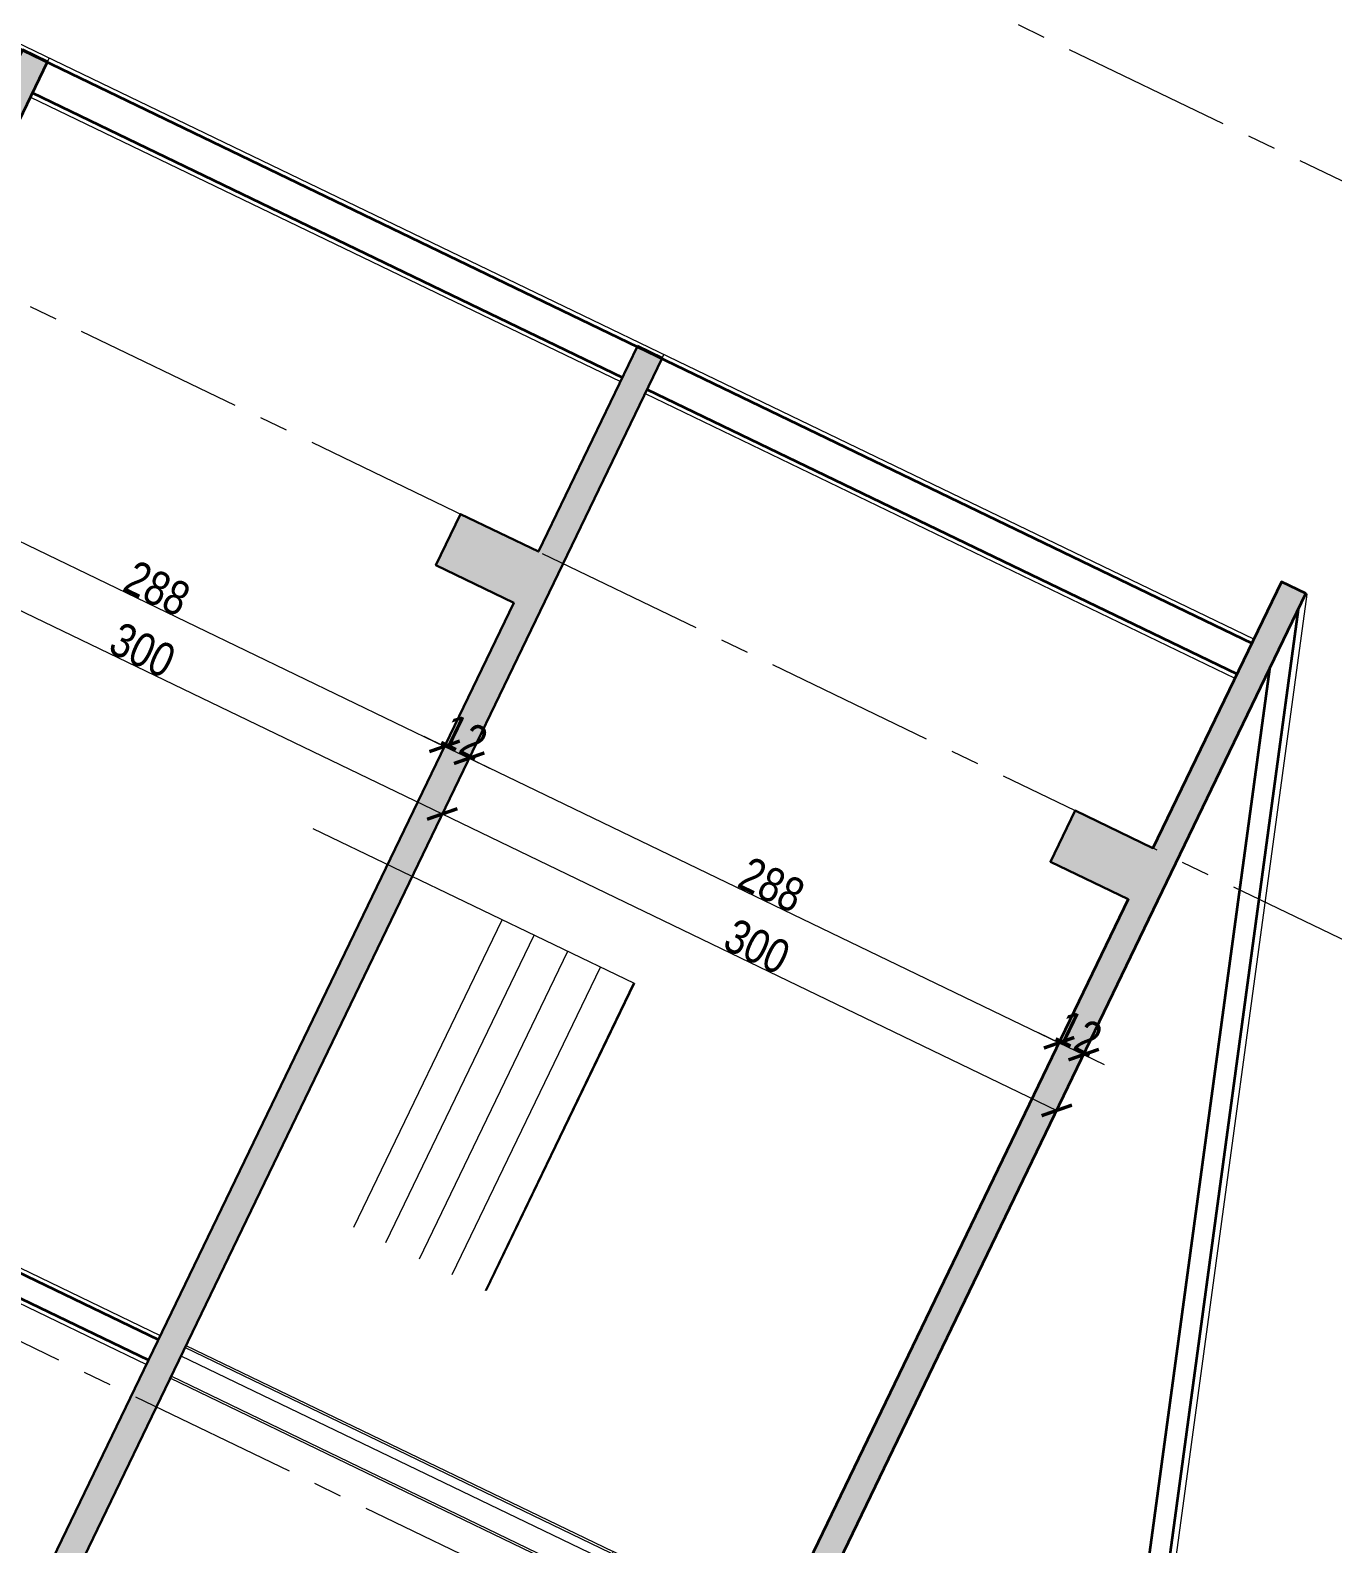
# Model space of a CAD drawing. Header units: millimetres. Extents: x 1373 to 40779, y 1939 to 6439.
# Drawn here: x 4977 to 5120.2, y 4764.8 to 4931.1 of the extents above; entities that cross this region are included whole.
import ezdxf

# ---------------------------------------------------------------- set-up
doc = ezdxf.new("R2010")
doc.units = ezdxf.units.MM
doc.linetypes.add('IMPORT-CENTER2', pattern=[112.5, 75, -12.5, 12.5, -12.5])
for name, color, linetype, lineweight in [('A-DETL', 6, 'Continuous', 30), ('A-DETL-GENF', 92, 'Continuous', 18), ('A-DOOR', 31, 'Continuous', 18), ('A-DOOR-FRAM', 31, 'Continuous', 18), ('A-FLOR-FNSH', 192, 'Continuous', 35), ('A-ROOF', 132, 'Continuous', 18), ('A-ROOF-FNSH', 132, 'Continuous', 18), ('A-WALL', 20, 'Continuous', 9), ('A-WALL-FNSH', 113, 'Continuous', 18), ('ESYA', 3, 'Continuous', 25), ('HESAPLAMALAR', 2, 'Continuous', 30), ('S-GRID', 252, 'IMPORT-CENTER2', 5), ('YAZI', 2, 'Continuous', 18)]:
    doc.layers.add(name, color=color, linetype=linetype, lineweight=lineweight)
doc.layers.add('MASSE', color=7, linetype='Continuous')
doc.styles.add('50', font='arial.ttf', dxfattribs={"width": 0.8})
doc.dimstyles.new('NERGİS', dxfattribs={"dimtxt": 15, "dimasz": 10, "dimexe": 20, "dimexo": 150, "dimgap": 0, "dimtad": 1, "dimdec": 0, "dimzin": 1, "dimtxsty": '50', "dimblk": 'ARCHTICK', "dimcen": 0, "dimse1": 1, "dimse2": 1, "dimclrd": 56, "dimclrt": 56, "dimazin": 3, "dimtfac": 1, "dimtdec": 0, "dimtix": 1, "dimtmove": 2, "dimatfit": 2, "dimldrblk": 'DOTSMALL', "dimlwd": 0, "dimlwe": -1, "dimarcsym": 0})

# ---------------------------------------------------------------- blocks, each defined once
blk = doc.blocks.new('_MB_KAPI_CAMLI_B - _m_kapı_90_camlı-2078673-Schnitt 1')
at = {"layer": 'A-DOOR'}
for p, q in [((-618.65, 608), (-622.65, 608)), ((-622.65, 608), (-622.65, 400)), ((-618.65, 400), (-618.65, 608)), ((-622.65, 400), (-618.65, 400))]:
    blk.add_line(p, q, dxfattribs=at)
at = {"layer": 'A-DOOR-FRAM'}
for p, q in [((-623.65, 617.5), (-623.65, 608.5)), ((-622.65, 617.5), (-623.65, 617.5)), ((-622.65, 608.5), (-622.65, 617.5)), ((-607.65, 617.5), (-608.65, 617.5)), ((-608.65, 617.5), (-608.65, 608.5)), ((-607.65, 608.5), (-607.65, 617.5)), ((-623.65, 608.5), (-622.65, 608.5)), ((-623.65, 400), (-623.65, 608.5)), ((-608.65, 610), (-622.65, 610)), ((-622.65, 610), (-622.65, 608)), ((-622.65, 608), (-618.65, 608)), ((-618.65, 608), (-618.65, 606)), ((-618.65, 606), (-608.65, 606)), ((-608.65, 606), (-608.65, 610)), ((-608.65, 608.5), (-607.65, 608.5)), ((-608.65, 606), (-608.65, 400)), ((-607.65, 608.5), (-607.65, 400))]:
    blk.add_line(p, q, dxfattribs=at)
blk = doc.blocks.new('KOEWKOEW')
at = {"layer": 'YAZI', "linetype": 'Continuous', "lineweight": 0}
for p, q in [((28185.88, 4635.87), (28335.91, 4635.87)), ((28185.88, 4635.87), (28185.96, 4479.1)), ((28335.91, 4635.43), (28185.88, 4635.43)), ((28335.91, 4619.25), (28185.88, 4619.25)), ((28335.91, 4603.25), (28185.88, 4603.25)), ((28335.91, 4586.84), (28185.88, 4586.84)), ((28335.91, 4571.25), (28185.86, 4571.25))]:
    blk.add_line(p, q, dxfattribs=at)
blk = doc.blocks.new('_ArchTick')
at = {"color": 0, "linetype": 'ByBlock', "const_width": 0.15}
blk.add_lwpolyline([(-0.5, -0.5), (0.5, 0.5)], dxfattribs=at)
blk = doc.blocks.new('*D20657')
at = {"layer": 'Defpoints', "color": 0, "transparency": 16777216}
for p in [(23869.63, 4763.76), (23873.29, 4763.76), (23869.63, 4475.76)]:
    blk.add_point(p, dxfattribs=at)
at = {"layer": 'MASSE', "color": 56, "lineweight": 0, "transparency": 16777216}
blk.add_line((23869.63, 4475.76), (23869.63, 4763.76), dxfattribs=at)
at = {"layer": 'MASSE', "color": 56, "lineweight": 0, "transparency": 16777216, "xscale": 10, "yscale": 10, "zscale": 10}
for p, rotation in [((23869.63, 4763.76), 90), ((23869.63, 4475.76), 270)]:
    blk.add_blockref('_ArchTick', p, dxfattribs=dict(at, rotation=rotation))
at = {"layer": 'MASSE', "color": 56, "transparency": 16777216, "insert": (23861.97, 4619.76), "char_height": 15, "attachment_point": 5, "rotation": 90, "style": '50'}
blk.add_mtext('288', dxfattribs=at)
blk = doc.blocks.new('_DotSmall')
at = {"layer": 'ESYA', "color": 0, "const_width": 0.5}
blk.add_lwpolyline([(-0.0625, 0, 1), (0.0625, 0, 1)], format="xyb", close=True, dxfattribs=at)
blk = doc.blocks.new('*D20658')
at = {"layer": 'Defpoints', "color": 0, "transparency": 16777216}
for p in [(23869.63, 4775.76), (23877.29, 4775.76), (23873.29, 4763.76)]:
    blk.add_point(p, dxfattribs=at)
at = {"layer": 'MASSE', "color": 56, "lineweight": 0, "transparency": 16777216}
for p, q in [((23869.63, 4775.76), (23869.63, 4785.76)), ((23869.63, 4763.76), (23869.63, 4775.76)), ((23869.63, 4763.76), (23869.63, 4753.76))]:
    blk.add_line(p, q, dxfattribs=at)
at = {"layer": 'MASSE', "color": 56, "lineweight": 0, "transparency": 16777216, "xscale": 10, "yscale": 10, "zscale": 10}
for p, rotation in [((23869.63, 4775.76), 270), ((23869.63, 4763.76), 90)]:
    blk.add_blockref('_ArchTick', p, dxfattribs=dict(at, rotation=rotation))
at = {"layer": 'MASSE', "color": 56, "transparency": 16777216, "insert": (23862.1, 4769.76), "char_height": 15, "attachment_point": 5, "rotation": 90, "style": '50'}
blk.add_mtext('12', dxfattribs=at)
blk = doc.blocks.new('*D20659')
at = {"layer": 'Defpoints', "color": 0, "transparency": 16777216}
for p in [(23869.63, 5063.76), (23879.96, 5063.76), (23877.29, 4775.76)]:
    blk.add_point(p, dxfattribs=at)
at = {"layer": 'MASSE', "color": 56, "lineweight": 0, "transparency": 16777216}
blk.add_line((23869.63, 4775.76), (23869.63, 5063.76), dxfattribs=at)
at = {"layer": 'MASSE', "color": 56, "lineweight": 0, "transparency": 16777216, "xscale": 10, "yscale": 10, "zscale": 10}
for p, rotation in [((23869.63, 5063.76), 90), ((23869.63, 4775.76), 270)]:
    blk.add_blockref('_ArchTick', p, dxfattribs=dict(at, rotation=rotation))
at = {"layer": 'MASSE', "color": 56, "transparency": 16777216, "insert": (23861.97, 4919.76), "char_height": 15, "attachment_point": 5, "rotation": 90, "style": '50'}
blk.add_mtext('288', dxfattribs=at)
blk = doc.blocks.new('*D20660')
at = {"layer": 'Defpoints', "color": 0, "transparency": 16777216}
for p in [(23869.63, 5075.76), (23883.29, 5075.76), (23879.96, 5063.76)]:
    blk.add_point(p, dxfattribs=at)
at = {"layer": 'MASSE', "color": 56, "lineweight": 0, "transparency": 16777216}
for p, q in [((23869.63, 5075.76), (23869.63, 5085.76)), ((23869.63, 5063.76), (23869.63, 5075.76)), ((23869.63, 5063.76), (23869.63, 5053.76))]:
    blk.add_line(p, q, dxfattribs=at)
at = {"layer": 'MASSE', "color": 56, "lineweight": 0, "transparency": 16777216, "xscale": 10, "yscale": 10, "zscale": 10}
for p, rotation in [((23869.63, 5075.76), 270), ((23869.63, 5063.76), 90)]:
    blk.add_blockref('_ArchTick', p, dxfattribs=dict(at, rotation=rotation))
at = {"layer": 'MASSE', "color": 56, "transparency": 16777216, "insert": (23862.1, 5069.76), "char_height": 15, "attachment_point": 5, "rotation": 90, "style": '50'}
blk.add_mtext('12', dxfattribs=at)
blk = doc.blocks.new('*D20666')
at = {"layer": 'Defpoints', "color": 0, "transparency": 16777216}
for p in [(23896.86, 4775.76), (23980.76, 4775.76), (23962.62, 4475.76)]:
    blk.add_point(p, dxfattribs=at)
at = {"layer": 'MASSE', "color": 56, "lineweight": 0, "transparency": 16777216}
blk.add_line((23896.86, 4475.76), (23896.86, 4775.76), dxfattribs=at)
at = {"layer": 'MASSE', "color": 56, "lineweight": 0, "transparency": 16777216, "xscale": 10, "yscale": 10, "zscale": 10}
for p, rotation in [((23896.86, 4775.76), 90), ((23896.86, 4475.76), 270)]:
    blk.add_blockref('_ArchTick', p, dxfattribs=dict(at, rotation=rotation))
at = {"layer": 'MASSE', "color": 56, "transparency": 16777216, "insert": (23889.2, 4625.76), "char_height": 15, "attachment_point": 5, "rotation": 90, "style": '50'}
blk.add_mtext('300', dxfattribs=at)
blk = doc.blocks.new('*D20667')
at = {"layer": 'Defpoints', "color": 0, "transparency": 16777216}
for p in [(23896.86, 5075.76), (24003.83, 5075.76), (23980.76, 4775.76)]:
    blk.add_point(p, dxfattribs=at)
at = {"layer": 'MASSE', "color": 56, "lineweight": 0, "transparency": 16777216}
blk.add_line((23896.86, 4775.76), (23896.86, 5075.76), dxfattribs=at)
at = {"layer": 'MASSE', "color": 56, "lineweight": 0, "transparency": 16777216, "xscale": 10, "yscale": 10, "zscale": 10}
for p, rotation in [((23896.86, 5075.76), 90), ((23896.86, 4775.76), 270)]:
    blk.add_blockref('_ArchTick', p, dxfattribs=dict(at, rotation=rotation))
at = {"layer": 'MASSE', "color": 56, "transparency": 16777216, "insert": (23889.2, 4925.76), "char_height": 15, "attachment_point": 5, "rotation": 90, "style": '50'}
blk.add_mtext('300', dxfattribs=at)
blk = doc.blocks.new('A$C30a75ea0')
at = {"layer": 'A-DETL-GENF'}
h = blk.add_hatch(dxfattribs=at)
h.set_pattern_fill('ANSI33', color=153, style=0)
h.set_pattern_definition([(45, (-27770.17, 3654.365), (-4.490128, 4.490128), []), (45, (-27765.68, 3654.365), (-4.490128, 4.490128), [3.175, -1.5875])])
h.paths.add_polyline_path([(1940.75, 535.19), (1940.75, 2323.19), (2190.75, 2323.19), (2190.75, 2285.19), (2215.75, 2285.19), (2215.75, 2323.19), (2791.04, 2323.19), (2791.04, 2285.19), (2816.04, 2285.19), (2816.04, 2323.19), (2997.07, 2323.19), (2997.07, 2335.19), (2190.75, 2335.19), (1940.75, 2335.19), (1940.75, 2500.19), (1700.75, 2500.19), (1700.75, 2335.19), (601.03, 2335.19), (601.03, 2323.19), (731.03, 2323.19), (731.03, 2285.19), (756.03, 2285.19), (756.03, 2323.19), (1245.75, 2323.19), (1245.75, 2285.19), (1270.75, 2285.19), (1270.75, 2323.19), (1700.75, 2323.19), (1700.75, 2035.19), (630.76, 2035.19), (630.76, 2023.19), (731.03, 2023.19), (731.03, 1985.19), (756.03, 1985.19), (756.03, 2023.19), (1245.75, 2023.19), (1245.75, 1985.19), (1270.75, 1985.19), (1270.75, 2023.19), (1700.75, 2023.19), (1700.75, 1735.19), (630.76, 1735.19), (630.76, 1723.19), (731.03, 1723.19), (731.03, 1685.19), (756.03, 1685.19), (756.03, 1723.19), (1245.75, 1723.19), (1245.75, 1685.19), (1270.75, 1685.19), (1270.75, 1723.19), (1700.75, 1723.19), (1700.75, 1435.19), (630.76, 1435.19), (630.76, 1423.19), (731.03, 1423.19), (731.03, 1385.19), (756.03, 1385.19), (756.03, 1423.19), (1245.75, 1423.19), (1245.75, 1385.19), (1270.75, 1385.19), (1270.75, 1423.19), (1700.75, 1423.19), (1700.75, 1135.19), (630.76, 1135.19), (630.76, 1123.19), (731.03, 1123.19), (731.03, 1085.19), (756.03, 1085.19), (756.03, 1123.19), (1245.75, 1123.19), (1245.75, 1085.19), (1270.75, 1085.19), (1270.75, 1123.19), (1700.75, 1123.19), (1700.75, 835.19), (731.03, 835.19), (731.03, 805.19), (430.71, 805.19), (430.72, 535.19), (430.72, 505.19), (731.03, 505.19), (731.03, 475.19), (1700.75, 475.19), (1700.75, 345.19), (1940.75, 345.19), (1940.75, 475.19), (2816.04, 475.19), (2866.04, 475.19), (2866.04, 535.19), (2816.04, 535.19), (2816.04, 835.19), (2791.9, 835.19), (2190.75, 835.19), (2190.75, 785.19), (2215.75, 785.19), (2215.75, 823.19), (2791.9, 823.19), (2791.9, 535.19)])
h.paths.add_polyline_path([(1915.75, 385.19), (1725.75, 385.19), (1725.75, 535.19), (1725.75, 2485.19), (1915.75, 2485.19), (1915.75, 2035.19), (1915.75, 535.19)], flags=16)
h.paths.add_polyline_path([(1700.75, 535.19), (455.71, 535.19), (455.71, 790.56), (731.03, 790.56), (756.03, 789.56), (756.03, 823.19), (1245.75, 823.19), (1245.75, 785.19), (1270.75, 785.19), (1270.75, 823.19), (1700.75, 823.19)], flags=16)
at = {"layer": 'A-DETL'}
for points in [[(601.03, 2335.19), (601.03, 2323.19), (731.03, 2323.19), (731.03, 2285.19), (756.03, 2285.19), (756.03, 2323.19), (1245.75, 2323.19), (1245.75, 2285.19), (1270.75, 2285.19), (1270.75, 2323.19), (1700.75, 2323.19)], [(1700.75, 2335.19), (601.03, 2335.19)], [(630.76, 2035.19), (630.76, 2023.19), (731.03, 2023.19), (731.03, 1985.19), (756.03, 1985.19), (756.03, 2023.19), (1245.75, 2023.19), (1245.75, 1985.19), (1270.75, 1985.19), (1270.75, 2023.19), (1700.75, 2023.19)], [(1700.75, 2035.19), (630.76, 2035.19)], [(630.76, 1735.19), (630.76, 1723.19), (731.03, 1723.19), (731.03, 1685.19), (756.03, 1685.19), (756.03, 1723.19), (1245.75, 1723.19), (1245.75, 1685.19), (1270.75, 1685.19), (1270.75, 1723.19), (1700.75, 1723.19)], [(1700.75, 1735.19), (630.76, 1735.19)]]:
    blk.add_lwpolyline(points, dxfattribs=at)
at = {"layer": 'A-FLOR-FNSH', "color": 250}
for p, q in [((1700.75, 2335.19), (601.03, 2335.19)), ((601.03, 2335.19), (601.03, 2323.19)), ((601.03, 2323.19), (731.03, 2323.19)), ((756.03, 2323.19), (1245.75, 2323.19)), ((630.76, 2035.19), (630.76, 2023.19)), ((1700.75, 1735.19), (630.76, 1735.19)), ((630.76, 1735.19), (630.76, 1723.19))]:
    blk.add_line(p, q, dxfattribs=at)
at = {"layer": 'A-ROOF', "color": 241, "lineweight": 35, "true_color": 0xf7abae}
for p, q in [((608.84, 2335.19), (1503.01, 2625.73)), ((637.97, 2335.19), (1503.01, 2616.26))]:
    blk.add_line(p, q, dxfattribs=at)
at = {"layer": 'A-ROOF-FNSH', "color": 7}
for p, q in [((1503.01, 2628.88), (601.03, 2335.81)), ((601.03, 2335.81), (601.03, 2335.19))]:
    blk.add_line(p, q, dxfattribs=at)
at = {"layer": 'A-WALL', "lineweight": 35}
for p, q in [((631.03, 1135.19), (631.03, 2323.19)), ((646.03, 2035.19), (646.03, 2323.19)), ((646.03, 1735.19), (646.03, 2023.19)), ((1115.75, 2023.19), (1115.75, 1945.19)), ((1125.75, 2023.19), (1125.75, 1945.19))]:
    blk.add_line(p, q, dxfattribs=at)
at = {"layer": 'A-WALL-FNSH', "color": 7, "lineweight": 9}
for p, q in [((629.03, 2323.19), (629.03, 1135.19)), ((648.03, 2035.19), (648.03, 2323.19)), ((630.76, 2035.19), (629.03, 2035.19)), ((648.03, 1735.19), (648.03, 2023.19)), ((1113.75, 2023.19), (1113.75, 1945.19)), ((1127.75, 1945.19), (1127.75, 2023.19)), ((630.76, 1735.19), (629.03, 1735.19))]:
    blk.add_line(p, q, dxfattribs=at)
at = {"layer": 'S-GRID', "lineweight": 18}
for p, q in [((430.71, 0), (430.71, 3015.89)), ((731.03, 0), (731.03, 3015.89)), ((1142.75, 0), (1142.75, 3015.89))]:
    blk.add_line(p, q, dxfattribs=at)
at = {"layer": 'A-DOOR-FRAM'}
blk.add_blockref('_MB_KAPI_CAMLI_B - _m_kapı_90_camlı-2078673-Schnitt 1', (1736.4, 1635.19), dxfattribs=at)
at = {"layer": 'HESAPLAMALAR', "linetype": 'ByBlock'}
blk.add_blockref('KOEWKOEW', (-27302.15, -2492.14), dxfattribs=at)
at = {"layer": 'MASSE', "color": 4}
for base, p1, p2, picture, middle in [((826.07, 2335.19), (836.41, 2323.19), (839.73, 2335.19), '*D20660', (818.54, 2329.19)), ((853.3, 2335.19), (937.2, 2035.19), (960.27, 2335.19), '*D20667', (845.64, 2185.19)), ((826.07, 2323.19), (833.73, 2035.19), (836.41, 2323.19), '*D20659', (818.41, 2179.19)), ((826.07, 2035.19), (829.73, 2023.19), (833.73, 2035.19), '*D20658', (818.54, 2029.19)), ((853.3, 2035.19), (919.07, 1735.19), (937.2, 2035.19), '*D20666', (845.64, 1885.19)), ((826.07, 2023.19), (826.07, 1735.19), (829.73, 2023.19), '*D20657', (818.41, 1879.19))]:
    dim = blk.add_linear_dim(base=base, p1=p1, p2=p2, angle=90, dimstyle='NERGİS', dxfattribs=at)
    dim.commit()
    dim.dimension.update_dxf_attribs({"geometry": picture, "text_midpoint": middle, "insert": (-23043.56, -2740.57)})

msp = doc.modelspace()

# ---------------------------------------------------------------- block references
at = {"layer": 'HESAPLAMALAR', "color": 4, "xscale": 0.2499999999999999, "yscale": 0.2499999999999999, "zscale": 0.2499999999999999, "rotation": 244.2513197565932}
msp.add_blockref('A$C30a75ea0', (4656.66, 5258.15), dxfattribs=at)

doc.saveas('drawing.dxf')
